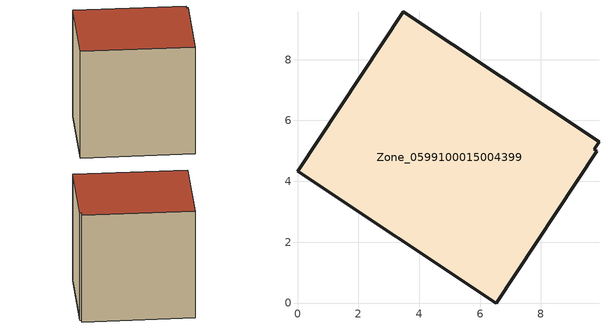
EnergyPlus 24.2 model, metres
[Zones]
Zone_0599100015004399
 floor ground (C_G): 9.84,4.99 6.52,0 0,4.33 3.48,9.57 9.91,5.3 9.74,5.05 z0.77
 wall outside (C_F): 0,4.33 6.52,0 9.84,4.99 9.74,5.05 9.91,5.3 3.48,9.57 0,4.33 z0.77:8.89
 roof outside (C_R): 6.52,0 9.84,4.99 9.74,5.05 9.91,5.3 3.48,9.57 0,4.33 z8.89
[BUILDING]
Pand.0599100015004399: North Axis=0; Terrain=City; Loads Convergence Tolerance Value=0.04; Temperature Convergence Tolerance Value=0.4; Solar Distribution=FullExterior; Maximum Number of Warmup Days=25; Minimum Number of Warmup Days=1
[Site:Location]
Rotterdam.The.Hague.AP_ZH_NLD Design_Conditions: Latitude=51.96; Longitude=4.45; Time Zone=1; Elevation=-4.5
[SITE:GROUNDTEMPERATURE:BUILDINGSURFACE]
18, 18, 18, 18, 18, 18, 18, 18, 18, 18, 18, 18
[MATERIAL] Thermal Absorptance=0.9; Solar Absorptance=0.7; Visible Absorptance=0.7
Name | Roughness | Thickness | Conductivity | Density | Specific Heat
G.TC.1965-1974 | MediumSmooth | 0.15 | 0.882353 | 540 | 1210
F.TC.1965-1974 | Rough | 0.3 | 0.697674 | 1920 | 840
R.TC.1965-1974 | MediumRough | 0.2 | 0.232558 | 1500 | 1000
[CONSTRUCTION]
C_G: G.TC.1965-1974
C_F: F.TC.1965-1974
C_R: R.TC.1965-1974
[ZONE]
Zone_0599100015004399: Type=1; Multiplier=1; Ceiling Height=Autocalculate; Volume=Autocalculate; Floor Area=autocalculate; Part of Total Floor Area=Yes
[ZONEINFILTRATION:DESIGNFLOWRATE]
Infil_Zone_0599100015004399: Zone or ZoneList or Space or SpaceList=Zone_0599100015004399; Schedule=AlwaysOn; Design Flow Rate Calculation Method=Flow/Area; Flow Rate per Floor Area=0.003; Constant Term Coefficient=1; Temperature Term Coefficient=0; Velocity Term Coefficient=0; Velocity Squared Term Coefficient=0
[HVACTEMPLATE:ZONE:IDEALLOADSAIRSYSTEM]
Zone_0599100015004399: Maximum Heating Supply Air Temperature=50; Minimum Cooling Supply Air Temperature=13; Maximum Heating Supply Air Humidity Ratio=0.0156; Minimum Cooling Supply Air Humidity Ratio=0.0077; Heating Limit=NoLimit; Cooling Limit=NoLimit; Dehumidification Control Type=ConstantSensibleHeatRatio; Cooling Sensible Heat Ratio=0.7; Dehumidification Setpoint=60; Humidification Control Type=None; Humidification Setpoint=30; Outdoor Air Method=None; Outdoor Air Flow Rate per Person=0.00944; Outdoor Air Flow Rate per Zone Floor Area=0; Outdoor Air Flow Rate per Zone=0; Demand Controlled Ventilation Type=None; Outdoor Air Economizer Type=NoEconomizer; Heat Recovery Type=None; Sensible Heat Recovery Effectiveness=0.7; Latent Heat Recovery Effectiveness=0.65
[ZONECONTROL:THERMOSTAT]
ThermostatControl_Zone_0599100015004399: Zone or ZoneList=Zone_0599100015004399; Control Type Schedule=DualSetpointControlType; Control 1=Thermostat_Zone_0599100015004399; Temperature Difference Between Cutout And Setpoint=0
[THERMOSTATSETPOINT:DUALSETPOINT]
Thermostat_Zone_0599100015004399: Heating Setpoint Temperature Schedule=HeatingSetpoint_Zone_0599100015004399; Cooling Setpoint Temperature Schedule=CoolingSetpoint_Zone_0599100015004399
[SCHEDULE:COMPACT]
HeatingSetpoint_Zone_0599100015004399: Through: 12/31, For: AllDays, Until: 24:00, 21
CoolingSetpoint_Zone_0599100015004399: Through: 12/31, For: AllDays, Until: 24:00, 24
DualSetpointControlType: Through: 12/31, For: AllDays, Until: 24:00, 4
AlwaysOn: Through: 12/31, For: AllDays, Until: 24:00, 1
